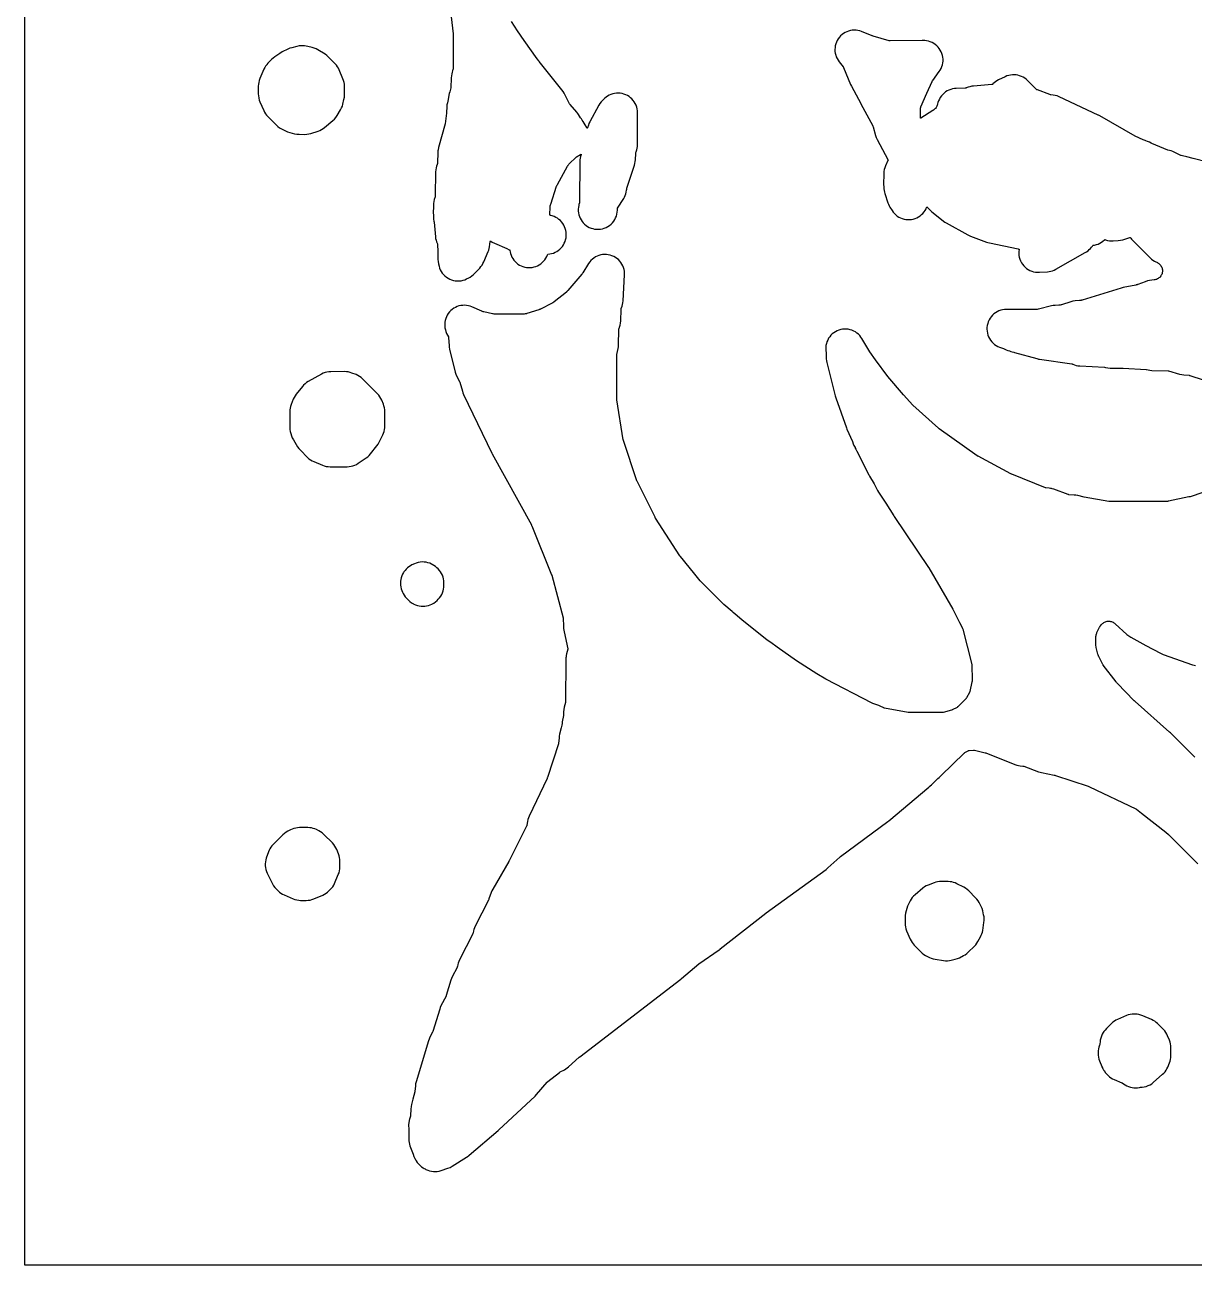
# Model space of a CAD drawing. Header units: millimetres. Extents: x 0 to 300, y 0 to 300.
# Drawn here: x 0 to 150.1, y 0 to 159.2 of the extents above; entities that cross this region are included whole.
import ezdxf

# ---------------------------------------------------------------- set-up
doc = ezdxf.new("R2010")
doc.units = ezdxf.units.MM
doc.layers.add('CUT', color=7, linetype='CONTINUOUS')

msp = doc.modelspace()

# ---------------------------------------------------------------- linework, layer by layer
at = {"layer": 'CUT'}
for points in [[(300, 299.9386), (300, 0.0614), (299.9971, 0.0029), (299.9386, 0), (0.0614, 0), (0.0029, 0.0029), (0, 0.0614), (0, 299.9386), (0.0029, 299.9971), (0.0614, 300), (299.9386, 300), (299.9971, 299.9971)], [(30.6688, 148.1783), (30.7724, 147.967), (30.8954, 147.7664), (31.0367, 147.5783), (31.195, 147.4042), (31.1982, 147.401), (32.3147, 146.2846), (32.5054, 146.1125), (32.7127, 145.961), (32.9345, 145.8315), (33.4605, 145.5597), (33.7267, 145.4412), (34.005, 145.3544), (34.6187, 145.2018), (34.9111, 145.1473), (35.2078, 145.1279), (35.9456, 145.1237), (36.2128, 145.1365), (36.4771, 145.1778), (36.7355, 145.247), (37.6649, 145.5504), (37.8873, 145.6348), (38.1006, 145.7401), (38.3029, 145.8651), (38.4925, 146.0087), (39.5522, 146.8944), (39.7551, 147.0841), (39.9358, 147.2952), (40.0919, 147.5251), (40.5472, 148.2829), (40.6686, 148.5107), (40.7658, 148.7498), (40.8378, 148.9977), (40.9785, 149.5955), (41.029, 149.886), (41.0449, 150.1805), (41.0394, 151.2974), (41.0259, 151.5448), (40.988, 151.7896), (40.9261, 152.0294), (40.8407, 152.262), (40.3583, 153.3984), (40.2568, 153.6094), (40.1361, 153.8101), (39.997, 153.9985), (39.841, 154.1731), (39.0026, 155.0269), (38.783, 155.2256), (38.5415, 155.3968), (37.6268, 155.9672), (37.3972, 156.0941), (37.1556, 156.1963), (36.9046, 156.2726), (36.3361, 156.4133), (36.1318, 156.4549), (35.9249, 156.4793), (35.7166, 156.4864), (35.5239, 156.4849), (35.2282, 156.4651), (34.9369, 156.4105), (34.2846, 156.2475), (34.0218, 156.1662), (33.7696, 156.0566), (33.0441, 155.6927), (32.7439, 155.5148), (32.0828, 155.058), (31.8977, 154.9169), (31.7264, 154.7591), (31.2205, 154.2475), (31.0661, 154.0762), (31.0614, 154.07), (31.0575, 154.0656), (30.9196, 153.8804), (30.7993, 153.6833), (30.6978, 153.4759), (30.1835, 152.2898), (30.0934, 152.0487), (30.0911, 152.04), (30.028, 151.7996), (29.9885, 151.5468), (29.9752, 151.2912), (29.9742, 150.3177), (29.9868, 150.0642), (30.0251, 149.8132), (30.0297, 149.7956), (30.0328, 149.7757), (30.0971, 149.5304), (30.186, 149.2929)], [(34.0762, 106.9712), (34.1447, 106.7185), (34.2311, 106.4553), (34.3393, 106.1812), (34.4791, 105.9217), (35.0252, 105.0369), (35.1938, 104.7966), (35.3894, 104.5777), (36.3084, 103.6634), (36.4859, 103.503), (36.6779, 103.3602), (36.8827, 103.2365), (37.0984, 103.133), (38.21, 102.6631), (38.4458, 102.5771), (38.6891, 102.5152), (38.9373, 102.478), (39.1881, 102.4659), (41.3985, 102.4701), (41.647, 102.483), (41.8929, 102.5205), (42.134, 102.5822), (42.3676, 102.6676), (42.5917, 102.7758), (42.8039, 102.9058), (43.8247, 103.6031), (44.0264, 103.7564), (44.2116, 103.9294), (44.3783, 104.1203), (45.2007, 105.1641), (45.3517, 105.3778), (45.4794, 105.6061), (45.9584, 106.578), (46.0501, 106.7879), (46.1223, 107.0054), (46.1742, 107.2285), (46.2055, 107.4554), (46.2159, 107.6843), (46.2151, 109.5469), (46.2033, 109.7885), (46.1682, 110.0279), (46.1101, 110.2628), (46.0295, 110.4909), (45.8176, 111.01), (45.7119, 111.2358), (45.5843, 111.4501), (45.4359, 111.6505), (45.2683, 111.8352), (43.3681, 113.7298), (43.179, 113.9001), (42.9735, 114.0503), (42.7539, 114.1788), (42.5223, 114.2843), (41.9904, 114.4946), (41.7662, 114.5712), (41.5357, 114.6262), (41.301, 114.6592), (41.0643, 114.6698), (39.2959, 114.6649), (39.043, 114.6514), (38.7928, 114.6124), (38.5478, 114.5482), (38.3106, 114.4596), (38.0835, 114.3475), (36.3667, 113.3884), (36.1641, 113.2622), (35.9745, 113.1173), (35.7996, 112.9549), (35.6409, 112.7766), (34.8414, 111.7865), (34.6919, 111.5808), (34.564, 111.3609), (34.4592, 111.1292), (34.1871, 110.4359), (34.1115, 110.2129), (34.0572, 109.9838), (34.0247, 109.7506), (34.0143, 109.5154), (34.0201, 107.4909), (34.0345, 107.2296)], [(51.5752, 84.6025), (51.8063, 84.6565), (52.0312, 84.7322), (52.2479, 84.8288), (52.2738, 84.8419), (52.5083, 84.9765), (52.7269, 85.1356), (52.927, 85.3174), (53.0856, 85.478), (53.249, 85.6606), (53.3938, 85.8583), (53.5186, 86.0693), (53.6221, 86.2915), (53.7033, 86.5227), (53.7615, 86.7608), (53.7961, 87.0034), (53.8068, 87.2483), (53.805, 87.579), (53.7916, 87.8243), (53.7542, 88.0672), (53.6931, 88.3052), (53.609, 88.536), (53.5026, 88.7575), (53.375, 88.9675), (53.2273, 89.1639), (53.0612, 89.3449), (52.9136, 89.4905), (52.7234, 89.66), (52.5169, 89.8092), (52.2963, 89.9367), (52.2294, 89.9709), (51.9984, 90.0747), (51.7582, 90.1546), (51.5111, 90.2097), (51.2597, 90.2396), (51.0065, 90.2439), (50.7543, 90.2226), (50.5054, 90.1759), (50.2626, 90.1042), (50.0283, 90.0084), (49.7093, 89.8586), (49.5052, 89.7511), (49.3119, 89.6251), (49.131, 89.482), (48.9641, 89.3227), (48.8126, 89.1487), (48.6778, 88.9616), (48.6231, 88.8776), (48.5023, 88.6717), (48.4018, 88.4553), (48.3224, 88.2302), (48.2648, 87.9986), (48.2295, 87.7625), (48.2169, 87.5242), (48.2271, 87.2857), (48.26, 87.0493), (48.3153, 86.8171), (48.3925, 86.5913), (48.4908, 86.3738), (48.5736, 86.2118), (48.7004, 85.992), (48.8489, 85.7862), (49.0174, 85.5965), (49.26, 85.3499), (49.4511, 85.1748), (49.6593, 85.0204), (49.8824, 84.8884), (49.9625, 84.8465), (50.1776, 84.7465), (50.4013, 84.6673), (50.6315, 84.6098), (50.8661, 84.5743), (51.103, 84.5612), (51.3401, 84.5706)], [(31.0271, 50.536), (31.1276, 50.3076), (31.8185, 48.929), (31.948, 48.7012), (32.1007, 48.4882), (32.2748, 48.2923), (32.2776, 48.2896), (32.5092, 48.055), (32.6859, 47.8926), (32.8773, 47.7478), (33.0817, 47.6221), (33.2972, 47.5165), (34.4345, 47.0256), (34.6695, 46.9379), (34.912, 46.8741), (35.1597, 46.835), (35.4101, 46.8209), (36.1207, 46.8166), (36.3737, 46.8279), (36.6242, 46.8647), (36.8697, 46.9267), (37.1078, 47.0132), (38.2598, 47.4993), (38.4739, 47.6018), (38.6773, 47.7242), (38.8681, 47.8653), (39.0447, 48.0239), (39.2222, 48.1992), (39.3846, 48.3758), (39.5294, 48.5672), (39.6551, 48.7716), (39.7607, 48.9871), (40.2516, 50.1245), (40.3393, 50.3594), (40.4031, 50.602), (40.4422, 50.8497), (40.4563, 51.1), (40.4608, 51.8349), (40.4506, 52.0763), (40.4171, 52.3156), (40.3607, 52.5505), (40.2819, 52.7788), (40.0563, 53.3428), (39.9497, 53.5743), (39.8201, 53.7937), (39.6688, 53.9988), (39.4974, 54.1874), (38.3925, 55.2856), (38.189, 55.4668), (37.967, 55.6249), (37.7291, 55.7578), (37.4481, 55.8954), (37.2394, 55.986), (37.0233, 56.0573), (36.8017, 56.1086), (36.5763, 56.1395), (36.3491, 56.1499), (35.2549, 56.1499), (35.0203, 56.1389), (34.7878, 56.1059), (34.5594, 56.0512), (34.3372, 55.9754), (34.123, 55.879), (33.7683, 55.6989), (33.5437, 55.5698), (33.3337, 55.4181), (33.1404, 55.2455), (31.8773, 53.9937), (31.7229, 53.8262), (31.5845, 53.6452), (31.4631, 53.4525), (31.3597, 53.2495), (31.2753, 53.0379), (31.0036, 52.2554), (31.0009, 52.2476), (30.931, 52.0081), (30.8852, 51.7629), (30.8642, 51.5143), (30.868, 51.2648), (30.8966, 51.017), (30.9499, 50.7732)], [(113.9033, 41.412), (114.0428, 41.2243), (114.1993, 41.0505), (115.0201, 40.2202), (115.2143, 40.0434), (115.4259, 39.8879), (115.6527, 39.7555), (116.1346, 39.5072), (116.3788, 39.3974), (116.6333, 39.3144), (116.8952, 39.2591), (117.9583, 39.0936), (118.2025, 39.0677), (118.4481, 39.066), (118.6927, 39.0883), (118.9338, 39.1346), (119.4502, 39.2601), (119.7288, 39.3454), (119.9956, 39.4624), (120.5115, 39.7257), (120.7273, 39.8497), (120.9297, 39.9945), (121.1166, 40.1587), (121.914, 40.9327), (122.084, 41.1152), (122.2351, 41.3136), (122.3656, 41.5262), (122.7024, 42.1415), (122.798, 42.3356), (122.8764, 42.5373), (122.9371, 42.745), (122.9797, 42.9571), (123.1403, 43.9886), (123.1662, 44.2328), (123.1679, 44.4784), (123.1455, 44.7229), (123.0993, 44.9641), (122.9737, 45.4804), (122.8885, 45.759), (122.7714, 46.0259), (122.5135, 46.5314), (122.3854, 46.7535), (122.2352, 46.9614), (122.0645, 47.1528), (121.1882, 48.0392), (120.9907, 48.2188), (120.7751, 48.3762), (120.5441, 48.5098), (119.6697, 48.9547), (119.4596, 49.0497), (119.2417, 49.1249), (119.0177, 49.1797), (118.7896, 49.2137), (118.5594, 49.2265), (117.6442, 49.235), (117.4102, 49.2263), (117.178, 49.1956), (116.9497, 49.1434), (116.7273, 49.0701), (115.9831, 48.7853), (115.7325, 48.6733), (115.4958, 48.5345), (115.2756, 48.3706), (114.2873, 47.5466), (114.1023, 47.3759), (113.9354, 47.1874), (113.7883, 46.983), (113.6625, 46.7649), (113.4333, 46.3169), (113.3178, 46.0551), (113.233, 45.7818), (113.0806, 45.1693), (113.0253, 44.8704), (113.0067, 44.5671), (113.0064, 43.9067), (113.0191, 43.6535), (113.0574, 43.4029), (113.1209, 43.1575), (113.2089, 42.9198), (113.6797, 41.8224), (113.7819, 41.612)], [(138.2584, 25.5086), (138.2829, 25.4561), (138.3402, 25.326), (138.3672, 25.2762), (138.3866, 25.2347), (138.4094, 25.1982), (138.4377, 25.1459), (138.5416, 24.9868), (138.5469, 24.9783), (138.5497, 24.9743), (138.7566, 24.6842), (138.9019, 24.4994), (139.064, 24.329), (139.2413, 24.1746), (139.4324, 24.0376), (139.6355, 23.9191), (139.8489, 23.8203), (140.8449, 23.4144), (140.8612, 23.4073), (140.9274, 23.3731), (140.9427, 23.3638), (141.2852, 23.1448), (141.4907, 23.0268), (141.7064, 22.9288), (141.9305, 22.8516), (142.1608, 22.796), (142.3953, 22.7625), (142.632, 22.7513), (142.8687, 22.7625), (143.1033, 22.7962), (143.255, 22.8253), (143.2633, 22.8263), (143.4684, 22.8459), (143.7257, 22.8841), (143.9777, 22.9488), (144.2216, 23.0394), (144.4547, 23.1548), (144.6746, 23.2939), (144.8789, 23.455), (146.0641, 24.4945), (146.231, 24.6552), (146.3823, 24.8306), (146.5168, 25.0193), (146.6332, 25.2197), (146.7305, 25.43), (146.9433, 25.9516), (147.0236, 26.1794), (147.0815, 26.4138), (147.1165, 26.6527), (147.1284, 26.8938), (147.1291, 27.926), (147.1179, 28.1644), (147.084, 28.4007), (147.0277, 28.6327), (146.9496, 28.8582), (146.7221, 29.4255), (146.6165, 29.6548), (146.4882, 29.8722), (146.3387, 30.0756), (146.1695, 30.2629), (145.4339, 30.9985), (145.2597, 31.157), (145.0714, 31.2984), (144.8706, 31.4214), (144.6591, 31.5251), (143.5201, 32.018), (143.2836, 32.1065), (143.0395, 32.1706), (142.7901, 32.2098), (142.538, 32.2237), (142.4149, 32.2242), (142.1611, 32.2124), (141.9099, 32.1749), (141.6637, 32.1121), (141.4252, 32.0247), (140.2957, 31.5441), (140.0819, 31.4408), (139.8788, 31.3178), (139.6884, 31.176), (139.5122, 31.0168), (138.8577, 30.3664), (138.6884, 30.1803), (138.5387, 29.9781), (138.4579, 29.8567), (138.3222, 29.6271), (138.2118, 29.3845), (138.1278, 29.1314), (138.0713, 28.8709), (138.0428, 28.6058), (138.0334, 28.4312), (138.0317, 28.4095), (138.0242, 28.3648), (138.0118, 28.3212), (138.0042, 28.3008), (137.9755, 28.2307), (137.9721, 28.2224), (137.89, 27.9888), (137.8313, 27.7482), (137.7968, 27.503), (137.7866, 27.2557), (137.7874, 27.1648), (137.7998, 26.9371), (137.8328, 26.7116), (137.8371, 26.6936), (137.8399, 26.6755), (137.894, 26.456), (137.9676, 26.2423)]]:
    msp.add_lwpolyline(points, close=True, dxfattribs=at)
for points in [[(54.4246, 162.7901), (54.9896, 158.0315), (54.996, 157.9583), (54.998, 157.8848), (54.9858, 153.6275), (54.9851, 153.6046), (54.9736, 153.5096), (54.9689, 153.4872), (54.8211, 152.8747), (54.7736, 152.6212), (54.7524, 152.3642), (54.7134, 151.0836), (54.5486, 150.5875), (54.4853, 150.3623), (54.4433, 150.1321), (54.3734, 149.6119), (54.2574, 149.1695), (54.2023, 148.899), (54.1773, 148.624), (54.1546, 147.9832), (54.1503, 147.9511), (54.147, 147.9266), (54.1329, 147.822), (53.9513, 146.4702), (53.1142, 143.4272), (53.052, 143.1326), (53.0406, 143.0035), (53.0383, 142.9898), (53.0332, 142.9189), (53.0256, 142.8326), (53.0248, 142.8034), (53.0215, 142.7573), (52.9892, 141.5067), (52.9883, 141.4879), (52.9834, 141.4487), (52.9749, 141.4102), (52.9694, 141.3921), (52.9196, 141.2397), (52.86, 141.0573), (52.8596, 141.0561), (52.7936, 140.8131), (52.7523, 140.5646), (52.7362, 140.3133), (52.6945, 137.2125), (52.6937, 137.1933), (52.6911, 137.1701), (52.6891, 137.1527), (52.6809, 137.1142), (52.6755, 137.0957), (52.5703, 136.7655), (52.504, 136.5123), (52.4645, 136.2536), (52.4523, 135.9922), (52.4547, 135.5884), (52.4304, 135.3213), (52.4396, 135.0198), (52.4591, 134.8044), (52.4611, 134.4687), (52.4745, 134.2237), (52.5119, 133.9811), (52.5461, 133.8481), (52.7148, 131.9927), (52.7452, 131.7699), (52.7955, 131.5507), (52.8653, 131.337), (52.9628, 131.0782), (52.97, 131.0574), (52.9813, 131.0128), (52.986, 130.9777), (52.9866, 130.9662), (53.0056, 130.1471), (53.0288, 129.064), (53.0502, 128.7867), (53.1023, 128.5134), (53.1791, 128.2051), (53.251, 127.9673), (53.3462, 127.7377), (53.4637, 127.5188), (53.6024, 127.3126), (53.7609, 127.1212), (53.9376, 126.9465), (54.1307, 126.7901), (54.3385, 126.6538), (54.5587, 126.5387), (54.7893, 126.446), (55.0279, 126.3767), (55.2722, 126.3315), (55.5199, 126.3107), (55.7683, 126.3146), (56.0152, 126.3431), (56.258, 126.396), (56.4943, 126.4727), (56.7219, 126.5726), (56.8072, 126.6152), (56.9336, 126.6783), (57.1699, 126.8129), (57.3903, 126.9723), (57.592, 127.1547), (58.3967, 127.9663), (58.5567, 128.144), (58.699, 128.3361), (58.8223, 128.5409), (58.9255, 128.7565), (59.4811, 130.0763), (59.5537, 130.2709), (59.6099, 130.471), (59.6492, 130.6749), (59.7566, 131.3897), (59.7679, 131.446), (59.8183, 131.4184), (60.0032, 131.305), (60.3033, 131.1477), (61.8681, 130.4587), (62.1961, 130.3142), (62.2491, 130.2878), (62.2628, 130.2301), (62.2941, 130.0637), (62.3499, 129.8291), (62.4281, 129.6011), (62.5279, 129.3816), (62.6483, 129.1728), (62.7883, 128.9765), (62.9466, 128.7946), (63.1216, 128.6289), (63.3118, 128.4807), (63.5154, 128.3516), (63.7305, 128.2426), (63.955, 128.1549), (64.187, 128.0893), (64.4242, 128.0463), (64.6645, 128.0263), (64.9056, 128.0296), (65.1452, 128.056), (65.3811, 128.1055), (65.6113, 128.1774), (65.8334, 128.2711), (66.0454, 128.3859), (66.2454, 128.5205), (66.4315, 128.6737), (66.602, 128.8442), (66.7553, 129.0303), (66.8899, 129.2303), (67.0047, 129.4423), (67.0985, 129.6644), (67.1319, 129.7557), (67.1447, 129.7563), (67.3855, 129.7803), (67.6228, 129.8274), (67.8545, 129.8972), (68.0783, 129.9891), (68.2922, 130.1022), (68.4942, 130.2354), (68.6823, 130.3876), (68.8549, 130.5572), (69.0102, 130.7427), (69.1469, 130.9424), (69.2636, 131.1543), (69.3593, 131.3765), (69.4331, 131.607), (69.4843, 131.8435), (69.5123, 132.0838), (69.517, 132.3257), (69.4983, 132.567), (69.4563, 132.8053), (69.3915, 133.0384), (69.3045, 133.2642), (69.196, 133.4805), (69.0672, 133.6853), (68.9191, 133.8767), (68.7533, 134.0528), (68.5712, 134.2122), (68.3745, 134.3531), (68.1652, 134.4744), (67.945, 134.5749), (67.7162, 134.6536), (67.5514, 134.693), (67.4669, 134.7154), (67.4383, 134.7415), (67.4355, 134.7444), (67.4023, 134.785), (67.4021, 134.8448), (67.4439, 135.7725), (67.4477, 135.8286), (67.4498, 135.8516), (67.465, 135.9625), (67.4903, 136.0714), (67.4964, 136.0931), (67.5133, 136.1481), (68.2782, 138.4542), (68.2974, 138.5079), (68.3054, 138.5287), (68.3509, 138.6331), (68.3608, 138.6531), (68.3871, 138.7036), (69.666, 141.0299), (69.6983, 141.0851), (69.7114, 141.1064), (69.7821, 141.2086), (69.8629, 141.3031), (69.8801, 141.3213), (69.9253, 141.3665), (70.7608, 142.1623), (70.8077, 142.2048), (70.8264, 142.2209), (70.9236, 142.2963), (71.025, 142.3596), (71.1366, 142.4145), (71.3521, 142.5341), (71.4095, 142.5737), (71.4329, 142.5282), (71.3932, 142.4114), (71.3951, 142.4107), (71.3572, 142.3006), (71.3026, 142.0776), (71.2686, 141.8505), (71.2557, 141.6213), (71.2028, 136.5521), (71.2012, 136.4008), (71.2036, 136.4007), (71.2044, 136.3315), (71.1391, 136.101), (71.1164, 136.0025), (71.0736, 135.7654), (71.0538, 135.5253), (71.0572, 135.2844), (71.0837, 135.0449), (71.1333, 134.8091), (71.2052, 134.5792), (71.299, 134.3572), (71.4137, 134.1453), (71.5483, 133.9455), (71.7015, 133.7595), (71.8719, 133.5891), (72.0579, 133.436), (72.2577, 133.3014), (72.4696, 133.1867), (72.6916, 133.0929), (72.9215, 133.021), (73.1573, 132.9715), (73.3968, 132.9449), (73.6377, 132.9416), (73.8779, 132.9614), (73.9068, 132.9652), (74.1554, 133.0107), (74.3981, 133.0811), (74.6325, 133.1756), (74.8561, 133.2933), (75.0667, 133.433), (75.2621, 133.5933), (75.4403, 133.7724), (75.5996, 133.9686), (75.7382, 134.1799), (75.8548, 134.4041), (75.9481, 134.6389), (76.0173, 134.882), (76.0616, 135.1308), (76.0805, 135.3828), (76.0751, 135.5904), (76.0753, 135.5909), (76.0767, 135.5951), (76.107, 135.6485), (76.8855, 136.8752), (76.999, 137.0736), (77.0939, 137.2815), (77.1694, 137.4971), (77.225, 137.7188), (77.26, 137.9447), (77.2758, 138.0903), (77.2786, 138.1108), (77.2966, 138.1942), (77.3025, 138.214), (78.2724, 141.1821), (78.333, 141.4003), (78.3735, 141.6231), (78.3937, 141.8487), (78.4292, 142.6538), (78.4306, 142.6749), (78.4372, 142.7181), (78.4484, 142.7604), (78.4554, 142.7804), (78.5007, 142.8991), (78.5724, 143.1163), (78.624, 143.3391), (78.655, 143.5656), (78.6652, 143.7941), (78.6599, 147.9111), (78.6478, 148.1535), (78.6122, 148.3936), (78.5536, 148.629), (78.4724, 148.8577), (78.3694, 149.0775), (78.2456, 149.2862), (78.1022, 149.4819), (77.9404, 149.6628), (77.7619, 149.8272), (77.5683, 149.9734), (77.3614, 150.1003), (77.1431, 150.2064), (76.9157, 150.2909), (76.6811, 150.353), (76.4415, 150.392), (76.1994, 150.4076), (75.9568, 150.3996), (75.7162, 150.3682), (75.4798, 150.3136), (75.2497, 150.2364), (75.0283, 150.1371), (74.8175, 150.0169), (74.6193, 149.8768), (74.4357, 149.7182), (74.1724, 149.4675), (73.9965, 149.2818), (73.8404, 149.0792), (73.7059, 148.8616), (72.5326, 146.7276), (72.4321, 146.5231), (72.3505, 146.3103), (72.2306, 145.9488), (72.2088, 145.8924), (72.205, 145.8897), (72.1481, 145.9907), (71.9283, 146.3394), (71.6742, 146.7941), (71.5719, 146.9613), (71.4568, 147.12), (71.354, 147.2508), (71.1002, 147.6535), (70.9946, 147.8078), (70.8779, 147.9538), (70.0069, 148.9631), (69.9967, 148.9761), (69.9848, 148.992), (69.95, 149.047), (69.9463, 149.0538), (69.3852, 150.1724), (69.2586, 150.3954), (69.1098, 150.6043), (66.0418, 154.4748), (66.0368, 154.4817), (65.9898, 154.5466), (65.7816, 154.834), (64.0937, 157.1644), (63.2373, 158.3943), (62.5014, 159.6206)], [(151.818, 141.5666), (149.9927, 142.0205), (149.1818, 142.2222), (148.639, 142.3571), (148.4395, 142.4068), (148.4189, 142.4125), (148.3308, 142.4456), (148.3105, 142.4552), (147.6215, 142.8086), (147.3944, 142.9111), (147.1583, 142.9905), (146.7227, 143.1132), (144.683, 143.9659), (144.6297, 143.9913), (144.5952, 144.0118), (144.3793, 144.1268), (144.1531, 144.2201), (143.919, 144.2909), (143.9063, 144.2941), (143.8471, 144.3154), (143.5643, 144.4336), (142.5456, 144.9032), (138.0076, 147.4807), (137.8402, 147.5677), (137.8229, 147.5758), (137.7966, 147.5895), (132.8068, 149.9439), (132.5501, 150.0481), (132.2834, 150.1232), (132.0101, 150.1684), (132.0098, 150.1684), (131.7255, 150.1993), (131.7018, 150.2026), (131.6045, 150.2254), (131.5819, 150.233), (129.9914, 150.8182), (129.9302, 150.8446), (129.8805, 150.8889), (128.7321, 152.0324), (128.5567, 152.1912), (128.3671, 152.3328), (128.165, 152.4557), (127.9521, 152.559), (127.9389, 152.5647), (127.7175, 152.6473), (127.4893, 152.7087), (127.2564, 152.7482), (127.0207, 152.7656), (126.7845, 152.7606), (126.5498, 152.7334), (126.3187, 152.6842), (126.0933, 152.6133), (125.8756, 152.5215), (124.9987, 152.1018), (124.8064, 151.9992), (124.6238, 151.8803), (124.4522, 151.7459), (124.2929, 151.597), (124.2682, 151.5718), (124.2223, 151.5295), (124.1605, 151.5211), (121.7884, 151.3204), (121.5603, 151.2905), (121.3359, 151.2398), (121.1171, 151.1686), (120.8659, 151.0738), (120.845, 151.0666), (120.8004, 151.0554), (120.7548, 151.0492), (120.7328, 151.0481), (119.5874, 151.0236), (119.343, 151.0064), (119.1015, 150.9653), (118.8651, 150.9007), (118.6361, 150.8134), (118.4169, 150.704), (118.2093, 150.5737), (118.0156, 150.4237), (117.8374, 150.2555), (117.6766, 150.0706), (117.5346, 149.8709), (117.4129, 149.6582), (117.3126, 149.4347), (117.2347, 149.2024), (117.1944, 149.027), (117.1942, 149.027), (117.182, 148.9741), (117.15, 148.8602), (117.1082, 148.753), (117.0562, 148.6503), (116.9944, 148.5532), (116.9235, 148.4626), (116.8441, 148.3793), (116.757, 148.3042), (116.6603, 148.2359), (116.6402, 148.2232), (116.6143, 148.2076), (116.5687, 148.1796), (115.0431, 147.2174), (114.9943, 147.1899), (114.9924, 147.2459), (115.0117, 148.529), (115.0125, 148.5488), (115.0173, 148.5895), (115.03, 148.6285), (115.0376, 148.6468), (115.8107, 150.3908), (115.8163, 150.4028), (116.4894, 151.9222), (116.4966, 151.9371), (116.4972, 151.9386), (116.4982, 151.9405), (116.4982, 151.9406), (116.4984, 151.941), (116.4986, 151.9414), (116.4986, 151.9415), (116.4987, 151.9416), (116.544, 152.0195), (116.5565, 152.0374), (117.3935, 153.1699), (117.5286, 153.3727), (117.6434, 153.5877), (117.7366, 153.8128), (117.8075, 154.0459), (117.8554, 154.2849), (117.8798, 154.5273), (117.8804, 154.771), (117.8573, 155.0136), (117.8108, 155.2527), (117.7411, 155.4862), (117.6491, 155.7119), (117.5355, 155.9275), (117.4015, 156.131), (117.2483, 156.3205), (117.0774, 156.4941), (116.8904, 156.6504), (116.6891, 156.7876), (116.4753, 156.9046), (116.2512, 157.0003), (116.0188, 157.0737), (115.7804, 157.1241), (115.5383, 157.151), (115.2946, 157.1543), (115.1885, 157.1505), (111.0946, 157.1246), (111.0757, 157.1249), (111.0366, 157.1284), (110.9981, 157.1356), (110.9797, 157.1404), (108.9056, 157.7381), (108.849, 157.756), (108.7933, 157.7765), (107.4252, 158.319), (107.1959, 158.3973), (106.9601, 158.4531), (106.72, 158.4857), (106.4779, 158.495), (106.236, 158.4807), (105.9966, 158.4432), (105.762, 158.3826), (105.5344, 158.2996), (105.3158, 158.1949), (105.1084, 158.0696), (104.9142, 157.9248), (104.7348, 157.7618), (104.5721, 157.5823), (104.4275, 157.3879), (104.3024, 157.1803), (104.198, 156.9617), (104.1153, 156.7339), (104.055, 156.4992), (104.0177, 156.2598), (104.0037, 156.0179), (104.0133, 155.7758), (104.0462, 155.5357), (104.1022, 155.3), (104.1808, 155.0708), (104.2812, 154.8502), (104.4025, 154.6405), (104.5435, 154.4434), (105.0448, 153.8101), (105.0557, 153.7957), (105.0762, 153.7642), (105.0939, 153.7308), (105.101, 153.7148), (106.0095, 151.5384), (106.1123, 151.322), (107.3153, 149.0737), (107.3296, 149.0454), (108.8516, 146.2027), (108.856, 146.1939), (108.8616, 146.1827), (108.896, 146.0958), (108.9025, 146.0741), (109.1986, 144.9778), (109.2894, 144.7049), (109.4109, 144.4443), (110.7934, 141.8763), (110.82, 141.8204), (110.7978, 141.7627), (110.4965, 141.0829), (110.4063, 140.8484), (110.3402, 140.606), (110.2987, 140.3582), (110.2823, 140.1075), (110.2602, 138.6404), (110.2665, 138.4203), (110.2882, 138.124), (110.3115, 137.9204), (110.3514, 137.7195), (110.4077, 137.5224), (110.7957, 136.3473), (110.8689, 136.1532), (110.9579, 135.9659), (111.0621, 135.7866), (111.348, 135.3385), (111.4868, 135.1423), (111.6439, 134.9604), (111.8177, 134.7943), (112.0067, 134.6458), (112.209, 134.5161), (112.4229, 134.4064), (112.6463, 134.3177), (112.8772, 134.251), (113.1134, 134.2067), (113.3528, 134.1853), (113.5932, 134.1869), (113.8323, 134.2117), (114.0679, 134.2593), (114.2978, 134.3293), (114.5199, 134.4211), (114.7323, 134.5337), (114.9328, 134.6663), (115.1196, 134.8174), (115.2911, 134.9859), (115.4456, 135.17), (115.5817, 135.3681), (115.6982, 135.5783), (115.7593, 135.7192), (115.7603, 135.7188), (115.8085, 135.8293), (115.8514, 135.7978), (115.8568, 135.7934), (115.9407, 135.7013), (116.4007, 135.2438), (116.5973, 135.0679), (117.9368, 133.9909), (118.1119, 133.8623), (118.2974, 133.7493), (121.0877, 132.213), (121.4152, 132.0623), (123.4703, 131.2911), (123.6519, 131.2308), (123.8376, 131.1845), (127.5234, 130.4147), (127.5873, 130.4014), (127.6443, 130.3865), (127.637, 130.3434), (127.6077, 130.095), (127.6033, 129.8449), (127.6239, 129.5956), (127.6693, 129.3496), (127.7391, 129.1094), (127.8326, 128.8773), (127.9487, 128.6558), (128.0864, 128.447), (128.2443, 128.253), (128.4208, 128.0757), (128.6141, 127.917), (128.8224, 127.7784), (129.0434, 127.6612), (129.275, 127.5668), (129.5149, 127.496), (129.7607, 127.4495), (130.0099, 127.4277), (130.26, 127.4311), (131.2759, 127.4954), (131.4993, 127.5197), (131.7197, 127.5639), (131.9351, 127.6278), (132.144, 127.7107), (132.3445, 127.8121), (136.1301, 129.9438), (136.3185, 130.0612), (136.4958, 130.1949), (136.6605, 130.3438), (136.8076, 130.4891), (136.9369, 130.6269), (137.0554, 130.774), (137.1317, 130.8766), (137.1581, 130.8821), (137.3359, 130.9095), (137.5698, 130.9691), (137.7969, 131.051), (138.015, 131.1544), (138.2221, 131.2784), (138.4164, 131.4217), (138.5958, 131.5831), (138.6379, 131.629), (138.7525, 131.5832), (138.9925, 131.5142), (139.2382, 131.4694), (139.4871, 131.4494), (139.7368, 131.4543), (140.3782, 131.4991), (140.6663, 131.5361), (140.9481, 131.6062), (141.8594, 131.8903), (141.9169, 131.9051), (141.9894, 131.8085), (141.9896, 131.8087), (142.0906, 131.6737), (142.2504, 131.4978), (144.481, 129.2655), (144.6476, 129.1132), (144.8273, 128.9765), (145.0186, 128.8566), (145.2199, 128.7544), (145.3277, 128.7057), (145.3838, 128.6787), (145.4054, 128.6676), (145.5101, 128.6071), (145.6055, 128.5385), (145.6937, 128.4607), (145.7736, 128.3745), (145.8446, 128.2808), (145.9059, 128.1806), (145.957, 128.0747), (145.9973, 127.9643), (146.0264, 127.8504), (146.044, 127.7342), (146.05, 127.6168), (146.0443, 127.4994), (146.0269, 127.3832), (145.9981, 127.2692), (145.9581, 127.1587), (145.9073, 127.0527), (145.8463, 126.9523), (145.7755, 126.8584), (145.6958, 126.7721), (145.6078, 126.6941), (145.5126, 126.6252), (145.411, 126.5661), (145.304, 126.5175), (145.1927, 126.4797), (145.0749, 126.4524), (145.0509, 126.4481), (144.9894, 126.4386), (144.4095, 126.3638), (144.1168, 126.3082), (143.8327, 126.2181), (142.8858, 125.8544), (142.8332, 125.8355), (142.8125, 125.8286), (142.7051, 125.7981), (142.6838, 125.793), (142.6292, 125.7814), (141.0167, 125.4747), (140.7399, 125.4055), (135.7389, 123.8469), (135.669, 123.8273), (135.6414, 123.8204), (135.4989, 123.7936), (135.4707, 123.79), (135.3984, 123.7828), (134.8599, 123.7453), (134.5647, 123.7069), (134.2761, 123.6337), (133.114, 123.2641), (133.0631, 123.2491), (133.043, 123.2436), (132.9424, 123.2208), (132.8402, 123.2066), (132.8195, 123.2046), (132.7666, 123.2007), (132.2781, 123.1747), (132.0385, 123.1503), (131.8023, 123.103), (130.1517, 122.6887), (130.1016, 122.6772), (130.0819, 122.6731), (129.9831, 122.6568), (129.8834, 122.6487), (129.8633, 122.6479), (129.8119, 122.6469), (126.1512, 122.651), (126.0205, 122.6511), (125.7723, 122.6391), (125.5265, 122.6024), (125.2856, 122.5415), (125.0519, 122.457), (124.8278, 122.3498), (124.6154, 122.2208), (124.4168, 122.0713), (124.2341, 121.9029), (124.069, 121.7171), (123.9232, 121.5159), (123.798, 121.3013), (123.6948, 121.0752), (123.6145, 120.84), (123.558, 120.598), (123.5258, 120.3516), (123.5182, 120.1032), (123.5353, 119.8553), (123.5769, 119.6103), (123.6427, 119.3707), (123.7319, 119.1387), (123.8437, 118.9168), (123.977, 118.7071), (124.1304, 118.5116), (124.3025, 118.3323), (124.4916, 118.171), (124.6957, 118.0293), (124.9129, 117.9085), (125.141, 117.8099), (125.6398, 117.6231), (125.8045, 117.5444), (125.9978, 117.4617), (126.1975, 117.3956), (126.4058, 117.3363), (126.5673, 117.2758), (126.7733, 117.2087), (126.9843, 117.1596), (127.0665, 117.1479), (129.9077, 116.338), (130.0368, 116.3105), (130.0721, 116.3006), (130.1606, 116.284), (130.2371, 116.2677), (130.2819, 116.2613), (134.4205, 115.6659), (134.4318, 115.664), (134.4687, 115.6557), (134.4744, 115.6543), (134.5099, 115.6423), (134.5259, 115.6357), (134.5581, 115.6215), (134.7692, 115.5393), (134.9868, 115.4766), (135.2093, 115.4339), (135.4347, 115.4114), (138.5942, 115.2411), (138.7557, 115.2011), (139.0421, 115.1475), (139.3327, 115.1277), (141.0043, 115.1112), (143.979, 114.9508), (143.9859, 114.9486), (144.2111, 114.8903), (144.4406, 114.8531), (144.6727, 114.8375), (146.7746, 114.7935), (146.8226, 114.7851), (146.8452, 114.779), (148.2534, 114.3543), (148.5237, 114.289), (148.7996, 114.254), (149.4816, 114.206), (149.487, 114.2055), (149.5377, 114.1978), (149.5629, 114.1916), (149.5862, 114.1845), (151.2723, 113.6184)], [(151.2208, 99.1681), (149.5925, 98.625), (149.5262, 98.6049), (149.4589, 98.5887), (146.8427, 98.0366), (146.8231, 98.0329), (146.8045, 98.031), (146.7489, 98.0251), (146.729, 98.0245), (139.3165, 97.9972), (139.2474, 97.9992), (139.2003, 98.0031), (139.1837, 98.0055), (136.0003, 98.5437), (135.1947, 98.7594), (134.95, 98.8119), (134.7012, 98.8398), (134.0497, 98.8797), (134.0309, 98.8814), (133.9918, 98.8876), (133.9534, 98.8976), (133.9355, 98.9037), (133.9352, 98.9038), (133.9351, 98.9039), (132.1169, 99.5724), (132.1012, 99.5781), (132.0632, 99.5896), (131.9153, 99.6369), (131.8748, 99.6462), (131.813, 99.6648), (131.7338, 99.6785), (131.709, 99.6842), (131.6655, 99.6904), (131.5165, 99.7162), (131.0813, 99.7649), (131.0639, 99.7673), (131.0285, 99.7745), (131.0219, 99.7769), (126.7149, 101.4979), (126.6531, 101.5246), (126.5929, 101.5547), (122.3802, 103.8067), (122.3137, 103.8451), (122.2496, 103.8876), (117.4039, 107.3285), (117.3473, 107.3712), (117.2933, 107.4171), (114.0092, 110.381), (112.8176, 111.7133), (110.8072, 114.0695), (109.2046, 116.1811), (108.4766, 117.2123), (107.4799, 118.9041), (107.3455, 119.1087), (107.1917, 119.2991), (107.0201, 119.4736), (106.8322, 119.6304), (106.6298, 119.7682), (106.415, 119.8855), (106.1897, 119.9812), (105.9561, 120.0544), (105.7165, 120.1044), (105.4732, 120.1308), (105.2284, 120.1332), (104.9846, 120.1117), (104.7441, 120.0665), (104.5091, 119.9979), (104.2819, 119.9067), (104.0648, 119.7938), (103.8597, 119.6601), (103.6688, 119.507), (103.4936, 119.336), (103.3361, 119.1486), (103.1976, 118.9468), (103.0796, 118.7324), (102.983, 118.5074), (102.909, 118.2741), (102.8581, 118.0347), (102.8308, 117.7915), (102.8275, 117.5467), (102.8481, 117.3028), (102.8593, 117.2192), (102.8605, 117.2013), (102.897, 116.329), (102.8971, 116.3285), (102.9204, 116.077), (102.969, 115.829), (104.0324, 111.5589), (104.1037, 111.323), (105.4812, 107.4619), (105.5474, 107.2956), (106.24, 105.7204), (106.3516, 105.428), (106.4523, 105.1989), (106.592, 104.9202), (106.6168, 104.8637), (106.6951, 104.7018), (106.816, 104.473), (108.3406, 101.4297), (108.4425, 101.246), (109.0287, 100.2868), (109.4827, 99.4279), (109.6098, 99.2138), (110.5498, 97.7973), (111.5486, 96.1627), (111.6118, 96.0646), (116.0208, 89.5523), (116.0435, 89.5175), (116.0649, 89.482), (119.141, 84.1939), (119.8494, 82.7472), (119.9468, 82.5673), (120.0096, 82.471), (120.3762, 81.7314), (120.3847, 81.713), (120.4143, 81.6335), (120.4199, 81.6139), (121.5466, 77.2537), (121.5516, 77.2316), (121.5646, 77.1377), (121.5657, 77.1152), (121.6116, 74.9714), (121.6116, 74.966), (121.6087, 74.9156), (121.605, 74.8903), (121.6002, 74.8668), (121.3074, 73.6069), (121.3033, 73.5907), (121.2925, 73.5573), (121.2788, 73.5248), (121.2715, 73.5102), (120.906, 72.817), (120.8964, 72.7999), (120.8738, 72.7657), (120.8478, 72.734), (120.8343, 72.7198), (119.7719, 71.6597), (119.7583, 71.6468), (119.728, 71.6218), (119.6954, 71.5999), (119.679, 71.5906), (119.0588, 71.2551), (119.054, 71.2526), (119.0082, 71.2323), (118.9842, 71.2241), (118.9613, 71.2177), (117.9017, 70.9496), (117.8965, 70.9484), (117.8471, 70.9399), (117.8218, 70.9378), (117.798, 70.9372), (113.504, 70.9372), (113.4864, 70.9376), (113.4135, 70.9442), (113.3962, 70.9469), (110.3777, 71.492), (110.3585, 71.496), (110.2796, 71.5186), (110.2612, 71.5254), (110.1859, 71.5553), (110.1789, 71.5599), (109.9141, 71.7087), (109.6333, 71.8242), (108.8554, 72.0904), (108.803, 72.1103), (108.7738, 72.1246), (102.8484, 75.2138), (101.6872, 75.8816), (99.0859, 77.5762), (96.5989, 79.3144), (95.7592, 79.9012), (95.4294, 80.1317), (95.0828, 80.3739), (92.0423, 82.8233), (91.21, 83.5433), (90.9368, 83.7796), (90.798, 83.8997), (89.7577, 84.7996), (87.0901, 87.449), (87.0401, 87.5001), (87.0193, 87.5214), (86.9817, 87.5598), (86.7177, 87.8298), (86.0185, 88.6861), (84.7403, 90.2794), (84.5521, 90.482), (84.188, 90.9279), (84.1475, 90.9804), (84.1099, 91.035), (80.9742, 95.8675), (80.9388, 95.9256), (80.9067, 95.9856), (78.6435, 100.5125), (78.6076, 100.5912), (78.5774, 100.6722), (76.8613, 105.8312), (76.8597, 105.8363), (76.8406, 105.9128), (76.8372, 105.9309), (76.0115, 111.048), (76.0108, 111.0531), (76.0042, 111.1299), (76.0038, 111.1478), (75.9901, 116.7374), (75.9906, 116.758), (75.9994, 116.8438), (76.0031, 116.864), (76.1677, 117.6438), (76.2051, 117.8736), (76.221, 118.1059), (76.263, 120.0414), (76.2641, 120.0629), (76.27, 120.1075), (76.2808, 120.1511), (76.2877, 120.1715), (76.3631, 120.3763), (76.4436, 120.6386), (76.4949, 120.9081), (76.5164, 121.1817), (76.5507, 122.6455), (76.5517, 122.666), (76.5572, 122.7086), (76.5672, 122.7503), (76.5735, 122.7699), (76.6759, 123.06), (76.7441, 123.2872), (76.7905, 123.5199), (76.8147, 123.7559), (76.9958, 127.0763), (76.9972, 127.3197), (76.9749, 127.5622), (76.9291, 127.8013), (76.8603, 128.0349), (76.7691, 128.2606), (76.6564, 128.4764), (76.5232, 128.6803), (76.3708, 128.8701), (76.2007, 129.0443), (76.0144, 129.2011), (75.8138, 129.3391), (75.6007, 129.4568), (75.3771, 129.5533), (75.1453, 129.6276), (74.9073, 129.6789), (74.6654, 129.7069), (74.422, 129.7112), (74.1792, 129.6918), (73.9396, 129.6489), (73.7052, 129.5829), (73.4784, 129.4944), (73.2613, 129.3842), (73.0559, 129.2535), (72.8642, 129.1034), (72.688, 128.9353), (72.529, 128.7509), (72.3887, 128.552), (71.6398, 127.3719), (71.5916, 127.3014), (71.5465, 127.2401), (71.4936, 127.1731), (69.7272, 125.0852), (69.6884, 125.0414), (69.6728, 125.0247), (69.5893, 124.9429), (69.5722, 124.9277), (69.5277, 124.8898), (67.971, 123.6273), (67.9182, 123.5868), (67.8972, 123.5715), (67.7856, 123.4992), (67.763, 123.4863), (67.7045, 123.4547), (66.2096, 122.6983), (66.1633, 122.6761), (66.145, 122.6677), (66.05, 122.6291), (66.0311, 122.6223), (65.9825, 122.6059), (64.4518, 122.1254), (64.3913, 122.1081), (64.3675, 122.1019), (64.2477, 122.0772), (64.126, 122.0647), (64.1014, 122.0634), (64.0385, 122.0617), (60.3684, 122.0544), (60.3004, 122.0561), (60.2738, 122.0575), (60.1387, 122.072), (60.1124, 122.0763), (60.0456, 122.0891), (58.948, 122.3296), (58.8877, 122.3444), (58.8642, 122.3508), (58.746, 122.3894), (58.7233, 122.398), (58.6658, 122.4217), (57.4116, 122.974), (57.1837, 123.0613), (56.9484, 123.126), (56.7078, 123.1674), (56.4644, 123.1852), (56.2204, 123.1792), (55.9782, 123.1494), (55.74, 123.0961), (55.5081, 123.0199), (55.2848, 122.9214), (55.0721, 122.8016), (54.8722, 122.6616), (54.6868, 122.5028), (54.5178, 122.3267), (54.3668, 122.1349), (54.2353, 121.9293), (54.1243, 121.7119), (54.0352, 121.4847), (53.9686, 121.2499), (53.9252, 121.0097), (53.9054, 120.7664), (53.9095, 120.5224), (53.9373, 120.2799), (53.9887, 120.0413), (54.0631, 119.8088), (54.1598, 119.5847), (54.3775, 119.141), (54.3856, 119.1232), (54.3999, 119.085), (54.4061, 119.0447), (54.4077, 119.0251), (54.4612, 118.0421), (54.4852, 117.8066), (54.5314, 117.5745), (55.27, 114.605), (55.3562, 114.3281), (55.4739, 114.063), (55.8026, 113.4252), (55.8112, 113.4074), (55.8415, 113.3306), (55.8473, 113.3117), (56.174, 112.1511), (56.2417, 111.945), (56.3271, 111.7456), (58.116, 108.0224), (59.9383, 104.2295), (60.0028, 104.1044), (65.03, 94.9933), (65.0628, 94.9296), (65.0918, 94.864), (67.6373, 88.6033), (67.6466, 88.5783), (67.6577, 88.541), (69.097, 83.0812), (69.1018, 83.0606), (69.115, 82.9731), (69.1165, 82.952), (69.1521, 82.0998), (69.1681, 81.7177), (69.1684, 81.7088), (69.1876, 81.4875), (69.2263, 81.2687), (69.7152, 79.0777), (69.7116, 79.0607), (69.5651, 78.4481), (69.5643, 78.4453), (69.5111, 78.2239), (69.4898, 78.0776), (69.48, 78.0233), (69.4785, 78.0003), (69.4783, 77.9985), (69.4776, 77.9856), (69.4617, 77.7402), (69.4194, 72.2493), (69.4193, 72.2479), (69.4136, 72.2167), (69.4079, 72.1929), (69.2479, 71.5989), (69.1896, 71.3196), (69.1635, 71.0355), (69.1466, 70.5476), (69.006, 69.7119), (68.9701, 69.4983), (68.9394, 69.3161), (68.8782, 68.9521), (68.6604, 68.1328), (68.6101, 67.8995), (68.5823, 67.6624), (68.5333, 66.9516), (68.5328, 66.9462), (68.5255, 66.8976), (68.5235, 66.8912), (67.098, 62.6065), (67.0721, 62.5359), (67.0419, 62.4672), (64.7392, 57.6371), (64.6451, 57.4121), (64.5733, 57.179), (64.5247, 56.94), (64.4494, 56.4486), (64.4458, 56.4286), (64.435, 56.3875), (64.42, 56.3477), (64.4114, 56.3293), (62.1777, 51.8731), (62.1594, 51.8381), (62.14, 51.8037), (60.0759, 48.2773), (59.9606, 48.0556), (59.8681, 47.8236), (59.5854, 46.9974), (59.555, 46.9179), (59.5192, 46.8407), (57.8189, 43.4916), (57.7312, 43.299), (57.66, 43.0996), (57.606, 42.8949), (57.5508, 42.6426), (57.5495, 42.6373), (57.5345, 42.5882), (57.5247, 42.564), (57.5142, 42.542), (55.8009, 39.1672), (55.7131, 38.9746), (55.642, 38.7752), (55.588, 38.5705), (55.533, 38.3196), (55.529, 38.3031), (55.5184, 38.269), (55.5047, 38.2359), (55.4975, 38.221), (54.8789, 37.0238), (54.7815, 36.8117), (54.7044, 36.5915), (54.117, 34.6241), (54.1114, 34.6069), (54.0833, 34.5369), (54.0754, 34.5207), (53.4301, 33.2632), (53.3388, 33.0643), (53.2653, 32.8582), (52.3875, 30.0105), (52.3818, 29.9936), (52.3535, 29.9248), (52.3457, 29.9088), (51.9982, 29.2423), (51.8989, 29.0276), (51.8203, 28.8044), (50.2413, 23.5367), (50.2386, 23.5277), (50.1738, 23.2578), (50.1393, 22.9824), (50.093, 22.3134), (50.0913, 22.2944), (50.0832, 22.2461), (49.8337, 21.3069), (49.6497, 20.6241), (49.5931, 20.3562), (49.5925, 20.3504), (49.5852, 20.3157), (49.5588, 20.0489), (49.5188, 19.1629), (49.5181, 19.1525), (49.5116, 19.126), (49.5057, 19.1078), (49.4227, 18.8717), (49.4119, 18.8341), (49.3959, 18.7898), (49.3726, 18.6979), (49.3435, 18.5969), (49.3365, 18.5557), (49.3355, 18.5517), (49.3325, 18.5315), (49.2961, 18.315), (49.2813, 18.0294), (49.2845, 17.4041), (49.2818, 16.2969), (49.2974, 16.0119), (49.3006, 15.9932), (49.3017, 15.9698), (49.3319, 15.7515), (49.3813, 15.5367), (49.4493, 15.3271), (49.8519, 14.2506), (49.9573, 13.9529), (50.0604, 13.705), (50.0916, 13.648), (50.0984, 13.6323), (50.1438, 13.5528), (50.1894, 13.4695), (50.1996, 13.455), (50.2307, 13.4003), (50.387, 13.1838), (50.5655, 12.9851), (50.7313, 12.8193), (50.9273, 12.643), (51.1407, 12.4883), (51.2514, 12.4247), (51.3815, 12.3488), (51.5064, 12.2849), (51.7332, 12.1828), (51.969, 12.1037), (52.2115, 12.0484), (52.4583, 12.0175), (52.7069, 12.0113), (52.9549, 12.0298), (53.1999, 12.0728), (53.4393, 12.14), (53.4401, 12.1403), (53.4421, 12.1408), (54.3276, 12.4373), (54.6087, 12.5508), (54.8739, 12.6975), (56.7128, 13.8651), (56.7806, 13.9151), (56.7862, 13.9187), (56.9867, 14.0672), (56.9944, 14.0729), (56.9946, 14.0731), (57.0651, 14.1253), (60.7858, 17.3044), (60.8637, 17.3737), (60.8648, 17.3748), (65.5075, 21.6891), (65.7005, 21.8896), (67.0692, 23.4798), (67.0819, 23.4939), (67.1392, 23.5487), (67.1538, 23.5608), (68.6562, 24.7428), (68.671, 24.7539), (68.7361, 24.7959), (68.7524, 24.8048), (69.2794, 25.0776), (69.469, 25.1865), (69.6483, 25.3115), (69.816, 25.4517), (71.1568, 26.6761), (71.1957, 26.7101), (71.2359, 26.7423), (84.2241, 36.7227), (84.3217, 36.8017), (86.5224, 38.6759), (89.1306, 40.4643), (89.2622, 40.5611), (89.2897, 40.5827), (95.1419, 45.1851), (95.1549, 45.195), (95.1836, 45.2164), (102.8923, 50.7992), (103.1072, 50.9738), (104.6352, 52.3623), (104.6812, 52.402), (104.7291, 52.4394), (110.7811, 56.9227), (110.7927, 56.9313), (110.9123, 57.0258), (116.0739, 61.3608), (116.2009, 61.4751), (116.219, 61.4925), (116.2383, 61.5088), (116.3869, 61.6444), (116.7701, 62.0237), (117.1464, 62.3863), (117.2328, 62.4606), (117.3846, 62.6024), (117.6425, 62.8644), (120.6013, 65.716), (120.6136, 65.7273), (120.6409, 65.7494), (120.67, 65.7692), (120.684, 65.7774), (121.123, 66.0231), (121.1419, 66.033), (121.1826, 66.0503), (121.2262, 66.0583), (121.2474, 66.0604), (121.7879, 66.0999), (121.8077, 66.1009), (121.8489, 66.0997), (121.8898, 66.0944), (121.9092, 66.0904), (123.2949, 65.7652), (123.2996, 65.764), (123.3693, 65.7423), (123.3852, 65.7364), (127.1213, 64.246), (127.3427, 64.1695), (127.5704, 64.114), (127.8023, 64.0801), (128.1406, 64.0468), (128.1571, 64.0448), (128.1915, 64.0384), (128.2253, 64.0291), (128.2407, 64.0238), (130.1382, 63.322), (130.3353, 63.2583), (130.537, 63.2111), (132.1486, 62.9037), (132.2277, 62.8859), (132.3053, 62.8628), (136.53, 61.4539), (136.5997, 61.4283), (136.6678, 61.3984), (142.6352, 58.558), (142.6511, 58.5499), (142.7153, 58.5119), (142.7299, 58.5018), (143.3822, 58.0301), (146.4971, 55.574), (146.8451, 55.2774), (150.5771, 51.5246)], [(150.1932, 65.1823), (147.0953, 68.306), (146.9773, 68.4176), (142.5347, 72.3501), (142.502, 72.3802), (142.4733, 72.4075), (142.4416, 72.4387), (140.2383, 74.6879), (140.1857, 74.7451), (140.1404, 74.7976), (140.0914, 74.8579), (138.4546, 77.0083), (138.4206, 77.0552), (138.4077, 77.0739), (138.3463, 77.1723), (138.3352, 77.192), (138.308, 77.2433), (137.8788, 78.0989), (137.8494, 78.1618), (137.8386, 78.1866), (137.7906, 78.3166), (137.7826, 78.3425), (137.7641, 78.4093), (137.5553, 79.2515), (137.5393, 79.3258), (137.5339, 79.355), (137.5155, 79.5057), (137.5137, 79.5353), (137.5114, 79.6113), (137.5118, 80.6051), (137.5131, 80.6623), (137.5141, 80.6846), (137.5243, 80.7954), (137.5441, 80.9018), (137.5734, 81.0058), (137.6133, 81.1097), (137.6223, 81.1302), (137.6464, 81.1821), (137.9857, 81.8699), (138.0165, 81.9283), (138.0291, 81.9509), (138.0977, 82.0593), (138.1774, 82.16), (138.1945, 82.1793), (138.2395, 82.2277), (138.2839, 82.273), (138.3268, 82.3147), (138.3439, 82.3306), (138.4328, 82.4055), (138.5258, 82.4697), (138.6245, 82.5246), (138.728, 82.5699), (138.8353, 82.6051), (138.9456, 82.6299), (139.0576, 82.6441), (139.1705, 82.6475), (139.2833, 82.64), (139.3948, 82.6219), (139.504, 82.5931), (139.61, 82.5541), (139.7118, 82.5051), (139.8085, 82.4466), (139.9017, 82.3772), (139.9198, 82.3623), (139.965, 82.3233), (141.4846, 80.9478), (141.72, 80.7592), (141.9764, 80.6004), (143.9344, 79.5453), (145.7929, 78.5438), (145.9641, 78.4598), (146.1412, 78.3891), (149.9217, 77.0447), (150.1044, 76.9875), (150.291, 76.9445)]]:
    msp.add_lwpolyline(points, dxfattribs=at)

doc.saveas('drawing.dxf')
